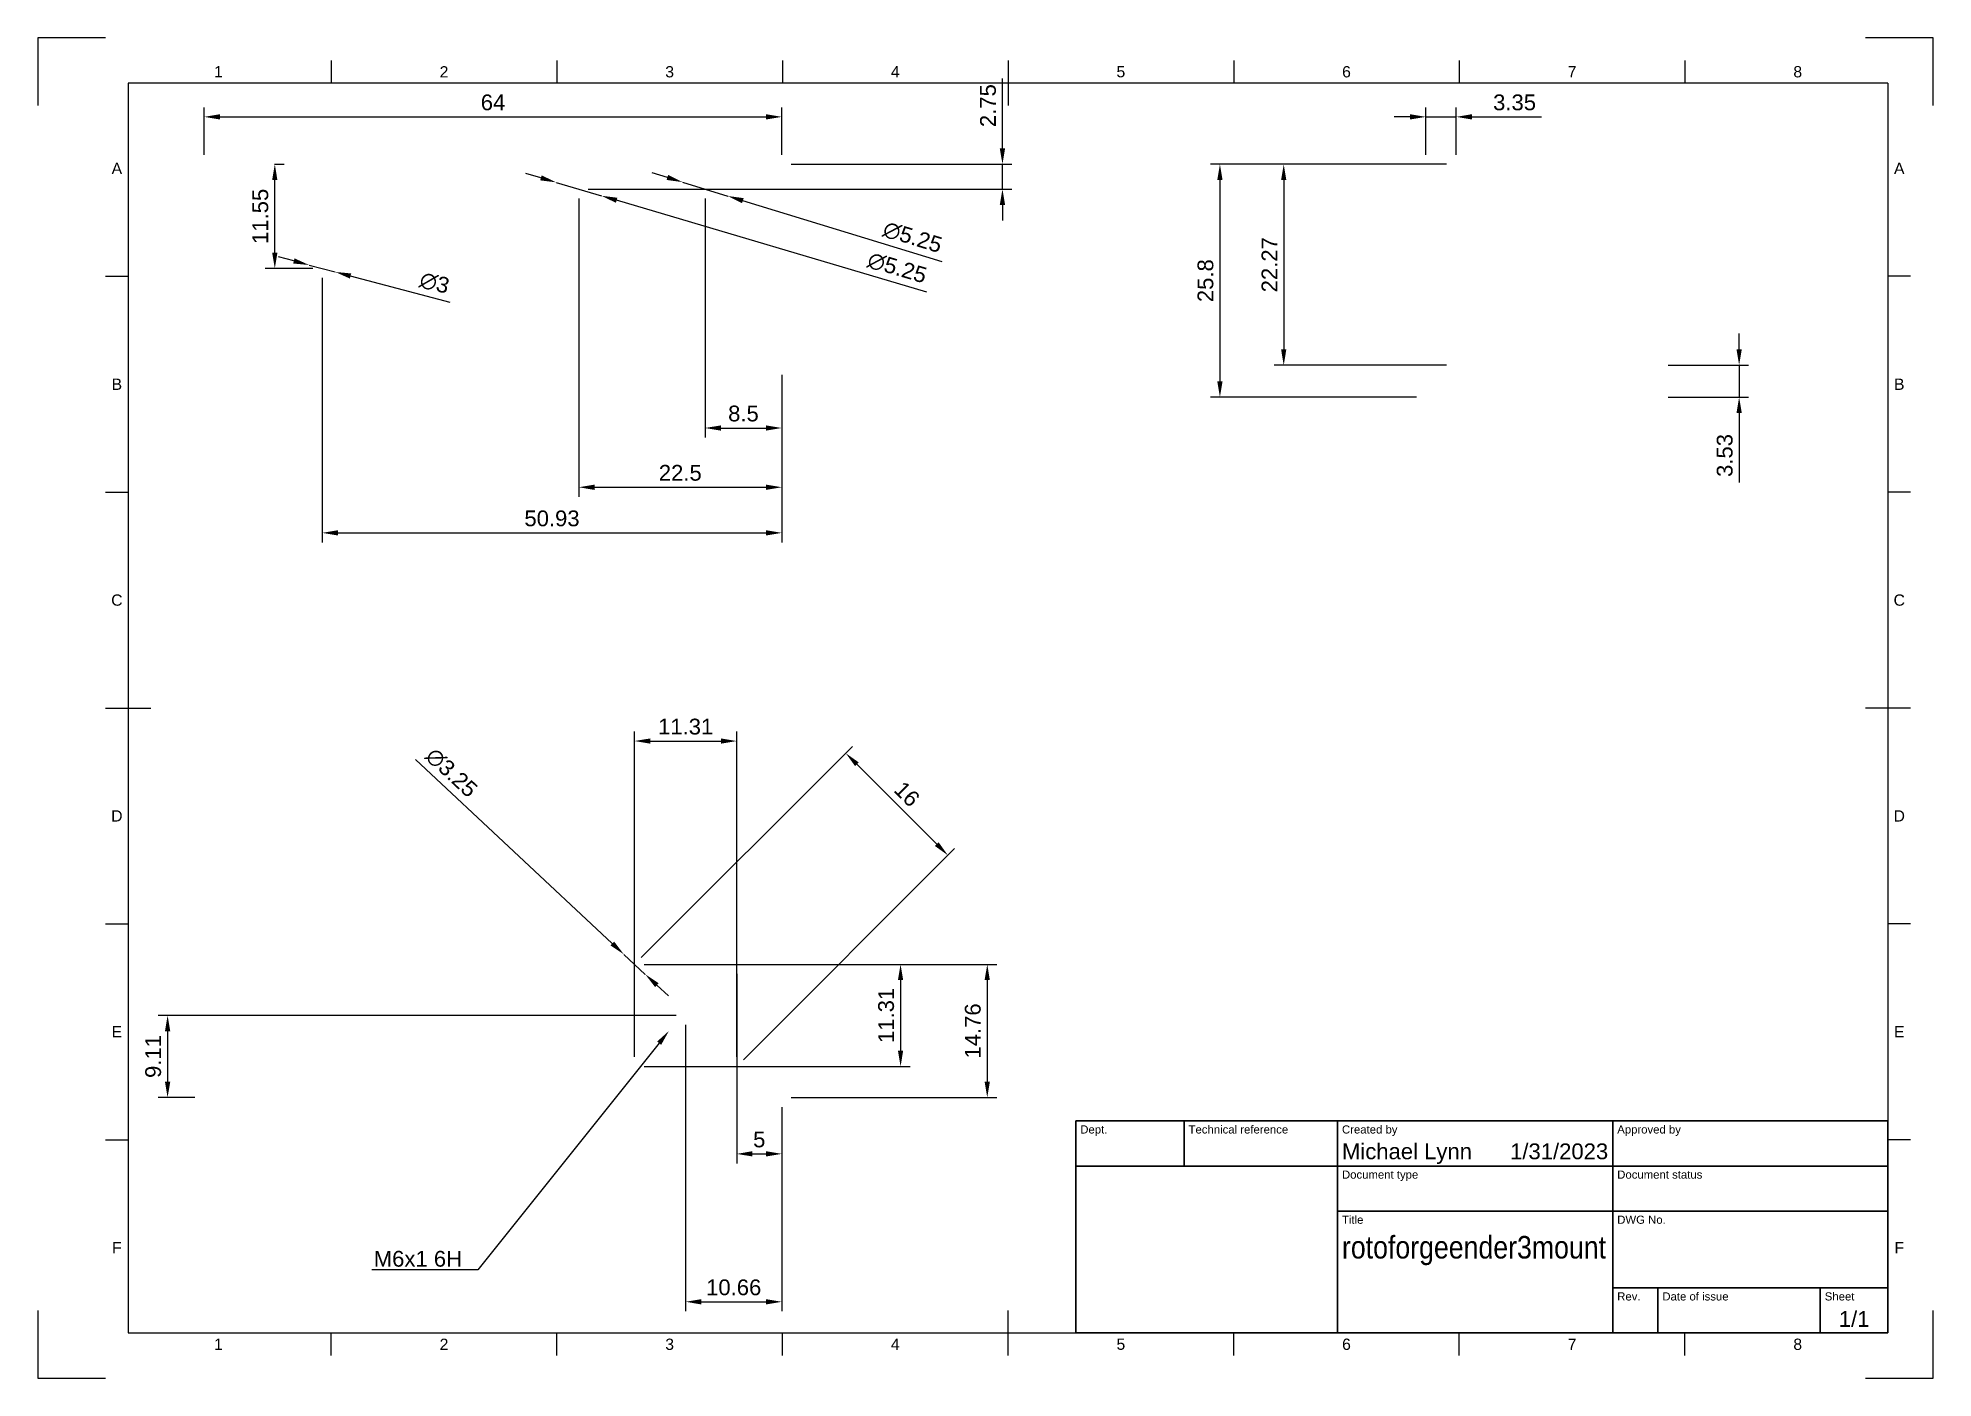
# Paper-space layout 'Sheet1' of a CAD drawing. Header units: millimetres. Extents: x 0 to 420, y 0 to 297.
import ezdxf
from ezdxf import colors
from ezdxf.entities.mleader import LeaderData, LeaderLine
from ezdxf.enums import TextEntityAlignment as Align
from ezdxf.math import Vec2, Vec3

# ---------------------------------------------------------------- set-up
doc = ezdxf.new("R2010")
doc.units = ezdxf.units.MM
doc.header["$LTSCALE"] = 0.75
for name, color, linetype, lineweight in [('BORDER', 7, 'Continuous', 25), ('FD_Dimensions', 7, 'Continuous', 25), ('Hole Notes', 7, 'Continuous', 25), ('TITLEBLOCK', 7, 'Continuous', 35)]:
    doc.layers.add(name, color=color, linetype=linetype, lineweight=lineweight)
doc.styles.add('FusionTitle', font='arial.ttf')
doc.styles.get("Standard").update_dxf_attribs({"font": 'arial.ttf'})
doc.dimstyles.new('Dim-ISO-25', dxfattribs={"dimtxt": 3.5, "dimasz": 3.5, "dimexe": 2.1, "dimexo": 2.1, "dimgap": 1.4, "dimtad": 1, "dimzin": 12, "dimdsep": 46, "dimtxsty": 'Standard', "dimcen": 0, "dimazin": 3, "dimtp": 0.1, "dimtm": 0.1, "dimtfac": 0.714286, "dimtmove": 0, "dimatfit": 3, "dimfxl": 1, "dimtzin": 12, "dimarcsym": 0})

# ---------------------------------------------------------------- blocks, each defined once
blk = doc.blocks.new('ISO_A3_SHEET')
at = {"layer": 'BORDER'}
for p, q in [((65, 292), (65, 287)), ((115, 292), (115, 287)), ((165, 292), (165, 287)), ((215, 292), (215, 282)), ((265, 292), (265, 287)), ((315, 292), (315, 287)), ((365, 292), (365, 287)), ((410, 287), (20, 287)), ((20, 287), (20, 10)), ((410, 287), (410, 10)), ((15, 244.16666), (20, 244.16666)), ((415, 244.16666), (410, 244.16666)), ((15, 196.33333), (20, 196.33333)), ((415, 196.33333), (410, 196.33333)), ((15, 148.5), (25, 148.5)), ((415, 148.5), (405, 148.5)), ((15, 100.66667), (20, 100.66667)), ((415, 100.66667), (410, 100.66667)), ((15, 52.83334), (20, 52.83334)), ((415, 52.83334), (410, 52.83334)), ((215, 5), (215, 15)), ((20, 10), (410, 10)), ((65, 5), (65, 10)), ((115, 5), (115, 10)), ((165, 5), (165, 10)), ((265, 5), (265, 10)), ((315, 5), (315, 10)), ((365, 5), (365, 10))]:
    blk.add_line(p, q, dxfattribs=at)
at = {"layer": 'Defpoints'}
for p, q in [((15, 297), (0, 297)), ((0, 297), (0, 282)), ((420, 297), (405, 297)), ((420, 282), (420, 297)), ((0, 15), (0, 0)), ((420, 0), (420, 15)), ((0, 0), (15, 0)), ((405, 0), (420, 0))]:
    blk.add_line(p, q, dxfattribs=at)
at = {"layer": 'BORDER', "style": 'FusionTitle'}
for s, p in [('1', (40, 289.5)), ('2', (90, 289.5)), ('3', (140, 289.5)), ('4', (190, 289.5)), ('5', (240, 289.5)), ('6', (290, 289.5)), ('7', (340, 289.5)), ('8', (390, 289.5)), ('A', (17.5, 268.08333)), ('A', (412.5, 268.08333)), ('B', (17.5, 220.25)), ('B', (412.5, 220.25)), ('C', (17.5, 172.41667)), ('C', (412.5, 172.41667)), ('D', (17.5, 124.58334)), ('D', (412.5, 124.58334)), ('E', (17.5, 76.75001)), ('E', (412.5, 76.75001)), ('F', (17.5, 28.91668)), ('F', (412.5, 28.91668)), ('1', (40, 7.5)), ('2', (90, 7.5)), ('3', (140, 7.5)), ('4', (190, 7.5)), ('5', (240, 7.5)), ('6', (290, 7.5)), ('7', (340, 7.5)), ('8', (390, 7.5))]:
    blk.add_text(s, height=2.5, dxfattribs=at).set_placement(p, align=Align.MIDDLE)
blk = doc.blocks.new('ISO_TITLEBLOCK')
at = {"layer": 'TITLEBLOCK'}
for p, q in [((0, 47), (-180, 47)), ((-180, 47), (-180, 0)), ((-156, 37), (-156, 47)), ((-122, 0), (-122, 47)), ((-61, 0), (-61, 47)), ((0, 0), (0, 47)), ((-180, 37), (0, 37)), ((-122, 27), (0, 27)), ((-61, 10), (0, 10)), ((-51, 0), (-51, 10)), ((-15, 0), (-15, 10)), ((-180, 0), (0, 0))]:
    blk.add_line(p, q, dxfattribs=at)
at = {"layer": 'TITLEBLOCK', "style": 'FusionTitle'}
for s, p in [('Dept.', (-179, 46)), ('Technical reference', (-155, 46)), ('Created by', (-121, 46)), ('Approved by', (-60, 46)), ('Document type', (-121, 36)), ('Document status', (-60, 36)), ('Title', (-121, 26)), ('DWG No.', (-60, 26)), ('Rev.', (-60, 9)), ('Date of issue', (-50, 9)), ('Sheet', (-14, 9))]:
    blk.add_text(s, height=1.8, dxfattribs=at).set_placement(p, align=Align.TOP_LEFT)
for tag, height, p in [('DEPT', 3.5, (-179, 42)), ('TECHNICAL_REFERENCE', 3.5, (-155, 42)), ('CREATED_BY', 3.5, (-121, 42)), ('APPROVED_BY', 3.5, (-60, 42)), ('DOCUMENT_TYPE', 3.5, (-121, 32)), ('DOCUMENT_STATUS', 3.5, (-60, 32)), ('TITLE_1', 5, (-121, 21.5)), ('TITLE_2', 5, (-121, 14)), ('TITLE_3', 5, (-121, 6.5)), ('DATE_OF_ISSUE', 3.5, (-50, 5))]:
    blk.add_attdef(tag, text='', height=height, dxfattribs=at).set_placement(p, align=Align.TOP_LEFT)
for tag, p in [('CREATED_DATE', (-62, 42)), ('APPROVED_DATE', (-0.99, 42))]:
    blk.add_attdef(tag, text='', height=3.5, dxfattribs=at).set_placement(p, align=Align.TOP_RIGHT)
for tag, height, p in [('DRAWING_NUMBER', 5, (-30.5, 19.75)), ('REV', 3.5, (-56, 4.85)), ('SHEET', 3.5, (-7.5, 4.85))]:
    blk.add_attdef(tag, text='', height=height, dxfattribs=at).set_placement(p, align=Align.TOP_CENTER)
blk = doc.blocks.new('*D30')
at = {"layer": 'Defpoints', "color": 0, "transparency": 16777216}
for p in [(114.83, 264.99), (124.9, 262.01)]:
    blk.add_point(p, dxfattribs=at)
at = {"layer": 'FD_Dimensions', "color": 0, "lineweight": -2, "transparency": 16777216}
for p, q in [((111.47, 265.99), (108.12, 266.98)), ((114.83, 264.99), (124.9, 262.01)), ((197.03, 240.65), (128.25, 261.02))]:
    blk.add_line(p, q, dxfattribs=at)
at = {"layer": 'FD_Dimensions', "color": 0, "transparency": 16777216}
for points in [[(111.64, 266.55), (111.31, 265.43), (114.83, 264.99)], [(128.42, 261.58), (128.09, 260.46), (124.9, 262.01)]]:
    blk.add_solid(points, dxfattribs=at)
at = {"layer": 'FD_Dimensions', "color": 0, "transparency": 16777216, "insert": (190.42, 246.03), "char_height": 3.5, "attachment_point": 5, "rotation": 343.5033}
blk.add_mtext('∅5.25', dxfattribs=at)
blk = doc.blocks.new('*D31')
at = {"layer": 'Defpoints', "color": 0, "transparency": 16777216}
for p in [(142.84, 265.05), (152.88, 261.96)]:
    blk.add_point(p, dxfattribs=at)
at = {"layer": 'FD_Dimensions', "color": 0, "lineweight": -2, "transparency": 16777216}
for p, q in [((139.5, 266.07), (136.15, 267.1)), ((142.84, 265.05), (152.88, 261.96)), ((200.38, 247.36), (156.23, 260.93))]:
    blk.add_line(p, q, dxfattribs=at)
at = {"layer": 'FD_Dimensions', "color": 0, "transparency": 16777216}
for points in [[(139.67, 266.63), (139.33, 265.52), (142.84, 265.05)], [(156.4, 261.49), (156.05, 260.38), (152.88, 261.96)]]:
    blk.add_solid(points, dxfattribs=at)
at = {"layer": 'FD_Dimensions', "color": 0, "transparency": 16777216, "insert": (193.83, 252.81), "char_height": 3.5, "attachment_point": 5, "rotation": 342.9174}
blk.add_mtext('∅5.25', dxfattribs=at)
blk = doc.blocks.new('*D34')
at = {"layer": 'Defpoints', "color": 0, "transparency": 16777216}
for p in [(60.1, 246.67), (65.9, 245.13)]:
    blk.add_point(p, dxfattribs=at)
at = {"layer": 'FD_Dimensions', "color": 0, "lineweight": -2, "transparency": 16777216}
for p, q in [((56.72, 247.57), (53.34, 248.47)), ((60.1, 246.67), (65.9, 245.13)), ((91.35, 238.37), (69.28, 244.23))]:
    blk.add_line(p, q, dxfattribs=at)
at = {"layer": 'FD_Dimensions', "color": 0, "transparency": 16777216}
for points in [[(56.87, 248.14), (56.57, 247.01), (60.1, 246.67)], [(69.43, 244.8), (69.13, 243.67), (65.9, 245.13)]]:
    blk.add_solid(points, dxfattribs=at)
at = {"layer": 'FD_Dimensions', "color": 0, "transparency": 16777216, "insert": (87.89, 242.69), "char_height": 3.5, "attachment_point": 5, "rotation": 345.1192}
blk.add_mtext('∅3', dxfattribs=at)
blk = doc.blocks.new('*D35')
at = {"layer": 'Defpoints', "color": 0, "transparency": 16777216}
for p in [(50.31, 269), (52.5, 269), (63, 245.9)]:
    blk.add_point(p, dxfattribs=at)
at = {"layer": 'FD_Dimensions', "color": 0, "lineweight": -2, "transparency": 16777216}
for p, q in [((52.41, 269), (54.6, 269)), ((52.5, 249.4), (52.5, 265.5)), ((60.9, 245.9), (50.4, 245.9))]:
    blk.add_line(p, q, dxfattribs=at)
at = {"layer": 'FD_Dimensions', "color": 0, "transparency": 16777216}
for points in [[(51.92, 265.5), (53.08, 265.5), (52.5, 269)], [(51.92, 249.4), (53.08, 249.4), (52.5, 245.9)]]:
    blk.add_solid(points, dxfattribs=at)
at = {"layer": 'FD_Dimensions', "color": 0, "transparency": 16777216, "insert": (49.31, 257.45), "char_height": 3.5, "attachment_point": 5, "rotation": 90}
blk.add_mtext('11.55', dxfattribs=at)
blk = doc.blocks.new('*D36')
at = {"layer": 'Defpoints', "color": 0, "transparency": 16777216}
for p in [(63, 245.9), (164.86, 224.46), (164.86, 187.31)]:
    blk.add_point(p, dxfattribs=at)
at = {"layer": 'FD_Dimensions', "color": 0, "lineweight": -2, "transparency": 16777216}
for p, q in [((63, 243.8), (63, 185.21)), ((164.86, 222.36), (164.86, 185.21)), ((66.5, 187.31), (161.36, 187.31))]:
    blk.add_line(p, q, dxfattribs=at)
at = {"layer": 'FD_Dimensions', "color": 0, "transparency": 16777216}
for points in [[(66.5, 187.9), (66.5, 186.73), (63, 187.31)], [(161.36, 187.9), (161.36, 186.73), (164.86, 187.31)]]:
    blk.add_solid(points, dxfattribs=at)
at = {"layer": 'FD_Dimensions', "color": 0, "transparency": 16777216, "insert": (113.93, 190.5), "char_height": 3.5, "attachment_point": 5}
blk.add_mtext('50.93', dxfattribs=at)
blk = doc.blocks.new('*D37')
at = {"layer": 'Defpoints', "color": 0, "transparency": 16777216}
for p in [(164.86, 269), (213.76, 269), (119.86, 263.5)]:
    blk.add_point(p, dxfattribs=at)
at = {"layer": 'FD_Dimensions', "color": 0, "lineweight": -2, "transparency": 16777216}
for p, q in [((213.76, 272.5), (213.76, 287.98)), ((166.96, 269), (215.86, 269)), ((213.76, 263.5), (213.76, 269)), ((121.96, 263.5), (215.86, 263.5)), ((213.76, 260), (213.76, 256.5))]:
    blk.add_line(p, q, dxfattribs=at)
at = {"layer": 'FD_Dimensions', "color": 0, "transparency": 16777216}
for points in [[(213.17, 272.5), (214.34, 272.5), (213.76, 269)], [(213.17, 260), (214.34, 260), (213.76, 263.5)]]:
    blk.add_solid(points, dxfattribs=at)
at = {"layer": 'FD_Dimensions', "color": 0, "transparency": 16777216, "insert": (210.57, 281.99), "char_height": 3.5, "attachment_point": 5, "rotation": 90}
blk.add_mtext('2.75', dxfattribs=at)
blk = doc.blocks.new('*D38')
at = {"layer": 'Defpoints', "color": 0, "transparency": 16777216}
for p in [(119.86, 263.5), (164.86, 224.46), (164.86, 197.42)]:
    blk.add_point(p, dxfattribs=at)
at = {"layer": 'FD_Dimensions', "color": 0, "lineweight": -2, "transparency": 16777216}
for p, q in [((119.86, 261.4), (119.86, 195.32)), ((164.86, 222.36), (164.86, 195.32)), ((123.36, 197.42), (161.36, 197.42))]:
    blk.add_line(p, q, dxfattribs=at)
at = {"layer": 'FD_Dimensions', "color": 0, "transparency": 16777216}
for points in [[(123.36, 198), (123.36, 196.83), (119.86, 197.42)], [(161.36, 198), (161.36, 196.83), (164.86, 197.42)]]:
    blk.add_solid(points, dxfattribs=at)
at = {"layer": 'FD_Dimensions', "color": 0, "transparency": 16777216, "insert": (142.36, 200.6), "char_height": 3.5, "attachment_point": 5}
blk.add_mtext('22.5', dxfattribs=at)
blk = doc.blocks.new('*D39')
at = {"layer": 'Defpoints', "color": 0, "transparency": 16777216}
for p in [(147.86, 263.5), (164.86, 224.46), (164.86, 210.55)]:
    blk.add_point(p, dxfattribs=at)
at = {"layer": 'FD_Dimensions', "color": 0, "lineweight": -2, "transparency": 16777216}
for p, q in [((147.86, 261.4), (147.86, 208.45)), ((164.86, 222.36), (164.86, 208.45)), ((151.36, 210.55), (161.36, 210.55))]:
    blk.add_line(p, q, dxfattribs=at)
at = {"layer": 'FD_Dimensions', "color": 0, "transparency": 16777216}
for points in [[(151.36, 211.13), (151.36, 209.97), (147.86, 210.55)], [(161.36, 211.13), (161.36, 209.97), (164.86, 210.55)]]:
    blk.add_solid(points, dxfattribs=at)
at = {"layer": 'FD_Dimensions', "color": 0, "transparency": 16777216, "insert": (156.36, 213.74), "char_height": 3.5, "attachment_point": 5}
blk.add_mtext('8.5', dxfattribs=at)
blk = doc.blocks.new('*D41')
at = {"layer": 'Defpoints', "color": 0, "transparency": 16777216}
for p in [(154.86, 141.18), (132.23, 69.07), (154.86, 69.07)]:
    blk.add_point(p, dxfattribs=at)
at = {"layer": 'FD_Dimensions', "color": 0, "lineweight": -2, "transparency": 16777216}
for p, q in [((132.23, 71.17), (132.23, 143.28)), ((154.86, 71.17), (154.86, 143.28)), ((135.73, 141.18), (151.36, 141.18))]:
    blk.add_line(p, q, dxfattribs=at)
at = {"layer": 'FD_Dimensions', "color": 0, "transparency": 16777216}
for points in [[(135.73, 141.76), (135.73, 140.59), (132.23, 141.18)], [(151.36, 141.76), (151.36, 140.59), (154.86, 141.18)]]:
    blk.add_solid(points, dxfattribs=at)
at = {"layer": 'FD_Dimensions', "color": 0, "transparency": 16777216, "insert": (143.55, 144.36), "char_height": 3.5, "attachment_point": 5}
blk.add_mtext('11.31', dxfattribs=at)
blk = doc.blocks.new('*D42')
at = {"layer": 'Defpoints', "color": 0, "transparency": 16777216}
for p in [(132.23, 91.69), (132.23, 69.07), (191.18, 69.07)]:
    blk.add_point(p, dxfattribs=at)
at = {"layer": 'FD_Dimensions', "color": 0, "lineweight": -2, "transparency": 16777216}
for p, q in [((134.33, 91.69), (193.28, 91.69)), ((191.18, 88.19), (191.18, 72.57)), ((134.33, 69.07), (193.28, 69.07))]:
    blk.add_line(p, q, dxfattribs=at)
at = {"layer": 'FD_Dimensions', "color": 0, "transparency": 16777216}
for points in [[(190.59, 88.19), (191.76, 88.19), (191.18, 91.69)], [(190.59, 72.57), (191.76, 72.57), (191.18, 69.07)]]:
    blk.add_solid(points, dxfattribs=at)
at = {"layer": 'FD_Dimensions', "color": 0, "transparency": 16777216, "insert": (187.99, 80.38), "char_height": 3.5, "attachment_point": 5, "rotation": 90}
blk.add_mtext('11.31', dxfattribs=at)
blk = doc.blocks.new('*D43')
at = {"layer": 'Defpoints', "color": 0, "transparency": 16777216}
for p in [(201.66, 115.87), (132.23, 91.69), (154.86, 69.07)]:
    blk.add_point(p, dxfattribs=at)
at = {"layer": 'FD_Dimensions', "color": 0, "lineweight": -2, "transparency": 16777216}
for p, q in [((133.72, 93.18), (180.52, 139.98)), ((181.51, 136.02), (199.19, 118.34)), ((156.35, 70.55), (203.15, 117.35))]:
    blk.add_line(p, q, dxfattribs=at)
at = {"layer": 'FD_Dimensions', "color": 0, "transparency": 16777216}
for points in [[(181.92, 136.43), (181.1, 135.61), (179.03, 138.49)], [(199.6, 118.75), (198.77, 117.93), (201.66, 115.87)]]:
    blk.add_solid(points, dxfattribs=at)
at = {"layer": 'FD_Dimensions', "color": 0, "transparency": 16777216, "insert": (192.6, 129.43), "char_height": 3.5, "attachment_point": 5, "rotation": 315}
blk.add_mtext('16', dxfattribs=at)
blk = doc.blocks.new('*D44')
at = {"layer": 'Defpoints', "color": 0, "transparency": 16777216}
for p in [(143.55, 80.38), (164.86, 62.17), (164.86, 16.91)]:
    blk.add_point(p, dxfattribs=at)
at = {"layer": 'FD_Dimensions', "color": 0, "lineweight": -2, "transparency": 16777216}
for p, q in [((143.55, 78.28), (143.55, 14.81)), ((164.86, 60.07), (164.86, 14.81)), ((147.05, 16.91), (161.36, 16.91))]:
    blk.add_line(p, q, dxfattribs=at)
at = {"layer": 'FD_Dimensions', "color": 0, "transparency": 16777216}
for points in [[(147.05, 17.49), (147.05, 16.32), (143.55, 16.91)], [(161.36, 17.49), (161.36, 16.32), (164.86, 16.91)]]:
    blk.add_solid(points, dxfattribs=at)
at = {"layer": 'FD_Dimensions', "color": 0, "transparency": 16777216, "insert": (154.2, 20.09), "char_height": 3.5, "attachment_point": 5}
blk.add_mtext('10.66', dxfattribs=at)
blk = doc.blocks.new('*D45')
at = {"layer": 'Defpoints', "color": 0, "transparency": 16777216}
for p in [(143.55, 80.38), (28.74, 62.17), (36.86, 62.17)]:
    blk.add_point(p, dxfattribs=at)
at = {"layer": 'FD_Dimensions', "color": 0, "lineweight": -2, "transparency": 16777216}
for p, q in [((141.45, 80.38), (26.64, 80.38)), ((28.74, 76.88), (28.74, 65.67)), ((34.76, 62.17), (26.64, 62.17))]:
    blk.add_line(p, q, dxfattribs=at)
at = {"layer": 'FD_Dimensions', "color": 0, "transparency": 16777216}
for points in [[(28.16, 76.88), (29.33, 76.88), (28.74, 80.38)], [(28.16, 65.67), (29.33, 65.67), (28.74, 62.17)]]:
    blk.add_solid(points, dxfattribs=at)
at = {"layer": 'FD_Dimensions', "color": 0, "transparency": 16777216, "insert": (25.56, 71.27), "char_height": 3.5, "attachment_point": 5, "rotation": 90}
blk.add_mtext('9.11', dxfattribs=at)
blk = doc.blocks.new('*D46')
at = {"layer": 'Defpoints', "color": 0, "transparency": 16777216}
for p in [(154.86, 91.69), (164.86, 62.17), (164.86, 49.69)]:
    blk.add_point(p, dxfattribs=at)
at = {"layer": 'FD_Dimensions', "color": 0, "lineweight": -2, "transparency": 16777216}
for p, q in [((154.86, 89.59), (154.86, 47.59)), ((164.86, 60.07), (164.86, 47.59)), ((158.36, 49.69), (161.36, 49.69))]:
    blk.add_line(p, q, dxfattribs=at)
at = {"layer": 'FD_Dimensions', "color": 0, "transparency": 16777216}
for points in [[(158.36, 50.28), (158.36, 49.11), (154.86, 49.69)], [(161.36, 50.28), (161.36, 49.11), (164.86, 49.69)]]:
    blk.add_solid(points, dxfattribs=at)
at = {"layer": 'FD_Dimensions', "color": 0, "transparency": 16777216, "insert": (159.86, 52.87), "char_height": 3.5, "attachment_point": 5}
blk.add_mtext('5', dxfattribs=at)
blk = doc.blocks.new('*D47')
at = {"layer": 'Defpoints', "color": 0, "transparency": 16777216}
for p in [(154.86, 91.69), (164.86, 62.17), (210.39, 62.17)]:
    blk.add_point(p, dxfattribs=at)
at = {"layer": 'FD_Dimensions', "color": 0, "lineweight": -2, "transparency": 16777216}
for p, q in [((156.96, 91.69), (212.49, 91.69)), ((210.39, 88.19), (210.39, 65.67)), ((166.96, 62.17), (212.49, 62.17))]:
    blk.add_line(p, q, dxfattribs=at)
at = {"layer": 'FD_Dimensions', "color": 0, "transparency": 16777216}
for points in [[(209.8, 88.19), (210.97, 88.19), (210.39, 91.69)], [(209.8, 65.67), (210.97, 65.67), (210.39, 62.17)]]:
    blk.add_solid(points, dxfattribs=at)
at = {"layer": 'FD_Dimensions', "color": 0, "transparency": 16777216, "insert": (207.2, 76.93), "char_height": 3.5, "attachment_point": 5, "rotation": 90}
blk.add_mtext('14.76', dxfattribs=at)
blk = doc.blocks.new('*D48')
at = {"layer": 'Defpoints', "color": 0, "transparency": 16777216}
for p in [(129.86, 93.91), (134.61, 89.47)]:
    blk.add_point(p, dxfattribs=at)
at = {"layer": 'FD_Dimensions', "color": 0, "lineweight": -2, "transparency": 16777216}
for p, q in [((83.66, 137.12), (127.3, 96.3)), ((134.61, 89.47), (129.86, 93.91)), ((137.16, 87.08), (139.72, 84.69))]:
    blk.add_line(p, q, dxfattribs=at)
at = {"layer": 'FD_Dimensions', "color": 0, "transparency": 16777216}
for points in [[(127.7, 96.73), (126.91, 95.88), (129.86, 93.91)], [(137.56, 87.51), (136.77, 86.66), (134.61, 89.47)]]:
    blk.add_solid(points, dxfattribs=at)
at = {"layer": 'FD_Dimensions', "color": 0, "transparency": 16777216, "insert": (91.65, 134.15), "char_height": 3.5, "attachment_point": 5, "rotation": 316.919}
blk.add_mtext('∅3.25', dxfattribs=at)
blk = doc.blocks.new('*D49')
at = {"layer": 'Defpoints', "color": 0, "transparency": 16777216}
for p in [(359.19, 224.46), (359.19, 217.4), (377.02, 217.4)]:
    blk.add_point(p, dxfattribs=at)
at = {"layer": 'FD_Dimensions', "color": 0, "lineweight": -2, "transparency": 16777216}
for p, q in [((377.02, 227.96), (377.02, 231.46)), ((361.29, 224.46), (379.12, 224.46)), ((377.02, 224.46), (377.02, 217.4)), ((361.29, 217.4), (379.12, 217.4)), ((377.02, 213.9), (377.02, 198.51))]:
    blk.add_line(p, q, dxfattribs=at)
at = {"layer": 'FD_Dimensions', "color": 0, "transparency": 16777216}
for points in [[(376.44, 227.96), (377.6, 227.96), (377.02, 224.46)], [(376.44, 213.9), (377.6, 213.9), (377.02, 217.4)]]:
    blk.add_solid(points, dxfattribs=at)
at = {"layer": 'FD_Dimensions', "color": 0, "transparency": 16777216, "insert": (373.83, 204.46), "char_height": 3.5, "attachment_point": 5, "rotation": 90}
blk.add_mtext('3.53', dxfattribs=at)
blk = doc.blocks.new('*D50')
at = {"layer": 'Defpoints', "color": 0, "transparency": 16777216}
for p in [(314.29, 279.5), (307.59, 269), (314.29, 269)]:
    blk.add_point(p, dxfattribs=at)
at = {"layer": 'FD_Dimensions', "color": 0, "lineweight": -2, "transparency": 16777216}
for p, q in [((307.59, 271.1), (307.59, 281.6)), ((314.29, 271.1), (314.29, 281.6)), ((304.09, 279.5), (300.59, 279.5)), ((307.59, 279.5), (314.29, 279.5)), ((317.79, 279.5), (333.2, 279.5))]:
    blk.add_line(p, q, dxfattribs=at)
at = {"layer": 'FD_Dimensions', "color": 0, "transparency": 16777216}
for points in [[(304.09, 280.09), (304.09, 278.92), (307.59, 279.5)], [(317.79, 280.09), (317.79, 278.92), (314.29, 279.5)]]:
    blk.add_solid(points, dxfattribs=at)
at = {"layer": 'FD_Dimensions', "color": 0, "transparency": 16777216, "insert": (327.25, 282.69), "char_height": 3.5, "attachment_point": 5}
blk.add_mtext('3.35', dxfattribs=at)
blk = doc.blocks.new('*D51')
at = {"layer": 'Defpoints', "color": 0, "transparency": 16777216}
for p in [(307.59, 269), (276.09, 224.46), (314.29, 224.46)]:
    blk.add_point(p, dxfattribs=at)
at = {"layer": 'FD_Dimensions', "color": 0, "lineweight": -2, "transparency": 16777216}
for p, q in [((305.49, 269), (273.99, 269)), ((276.09, 265.5), (276.09, 227.96)), ((312.19, 224.46), (273.99, 224.46))]:
    blk.add_line(p, q, dxfattribs=at)
at = {"layer": 'FD_Dimensions', "color": 0, "transparency": 16777216}
for points in [[(275.51, 265.5), (276.67, 265.5), (276.09, 269)], [(275.51, 227.96), (276.67, 227.96), (276.09, 224.46)]]:
    blk.add_solid(points, dxfattribs=at)
at = {"layer": 'FD_Dimensions', "color": 0, "transparency": 16777216, "insert": (272.93, 246.73), "char_height": 3.5, "attachment_point": 5, "rotation": 90}
blk.add_mtext('22.27', dxfattribs=at)
blk = doc.blocks.new('*D52')
at = {"layer": 'Defpoints', "color": 0, "transparency": 16777216}
for p in [(314.29, 269), (261.95, 217.4), (307.59, 217.4)]:
    blk.add_point(p, dxfattribs=at)
at = {"layer": 'FD_Dimensions', "color": 0, "lineweight": -2, "transparency": 16777216}
for p, q in [((312.19, 269), (259.85, 269)), ((261.95, 265.5), (261.95, 220.9)), ((305.49, 217.4), (259.85, 217.4))]:
    blk.add_line(p, q, dxfattribs=at)
at = {"layer": 'FD_Dimensions', "color": 0, "transparency": 16777216}
for points in [[(261.36, 265.5), (262.53, 265.5), (261.95, 269)], [(261.36, 220.9), (262.53, 220.9), (261.95, 217.4)]]:
    blk.add_solid(points, dxfattribs=at)
at = {"layer": 'FD_Dimensions', "color": 0, "transparency": 16777216, "insert": (258.76, 243.2), "char_height": 3.5, "attachment_point": 5, "rotation": 90}
blk.add_mtext('25.8', dxfattribs=at)
blk = doc.blocks.new('*D53')
at = {"layer": 'Defpoints', "color": 0, "transparency": 16777216}
for p in [(164.86, 279.5), (36.86, 269), (164.86, 269)]:
    blk.add_point(p, dxfattribs=at)
at = {"layer": 'FD_Dimensions', "color": 0, "lineweight": -2, "transparency": 16777216}
for p, q in [((36.86, 271.1), (36.86, 281.6)), ((164.86, 271.1), (164.86, 281.6)), ((40.36, 279.5), (161.36, 279.5))]:
    blk.add_line(p, q, dxfattribs=at)
at = {"layer": 'FD_Dimensions', "color": 0, "transparency": 16777216}
for points in [[(40.36, 280.09), (40.36, 278.92), (36.86, 279.5)], [(161.36, 280.09), (161.36, 278.92), (164.86, 279.5)]]:
    blk.add_solid(points, dxfattribs=at)
at = {"layer": 'FD_Dimensions', "color": 0, "transparency": 16777216, "insert": (100.86, 282.69), "char_height": 3.5, "attachment_point": 5}
blk.add_mtext('64', dxfattribs=at)

psp = doc.layouts.new('Sheet1')

# ---------------------------------------------------------------- block references
at = {"layer": 'BORDER'}
psp.add_blockref('ISO_A3_SHEET', (0, 0), dxfattribs=at)
at = {"layer": 'TITLEBLOCK'}
ref = psp.add_blockref('ISO_TITLEBLOCK', (410, 10), dxfattribs=at)
ref.add_attrib('CREATED_DATE', '1/31/2023', dxfattribs={"height": 3.5, "style": 'FusionTitle'}).set_placement((348, 52), align=Align.TOP_RIGHT)
ref.add_attrib('SHEET', '1/1', dxfattribs={"height": 3.5, "style": 'FusionTitle'}).set_placement((402.5, 14.85), align=Align.TOP_CENTER)
ref.add_attrib('TITLE_1', 'rotoforgeender3mount', dxfattribs={"height": 5, "style": 'FusionTitle', "width": 0.846645}).set_placement((289, 31.5), align=Align.TOP_LEFT)
ref.add_attrib('CREATED_BY', 'Michael Lynn', dxfattribs={"height": 3.5, "style": 'FusionTitle'}).set_placement((289, 52), align=Align.TOP_LEFT)

# ---------------------------------------------------------------- dimensions: what is measured, and where the dimension line sits
at = {"layer": 'FD_Dimensions'}
for base, p1, p2, angle, picture, middle in [((213.755, 269.003), (119.861, 263.503), (164.861, 269.003), 270, '*D37', (210.568, 281.992)), ((52.501, 269.003), (63.001, 245.903), (50.312, 269.003), 270, '*D35', (49.314, 257.453)), ((261.946, 217.403), (314.289, 269.003), (307.589, 217.403), 90, '*D52', (258.759, 243.203)), ((276.089, 224.463), (307.589, 269.003), (314.289, 224.463), 270, '*D51', (272.932, 246.733)), ((164.861, 197.417), (119.861, 263.503), (164.861, 224.463), 180, '*D38', (142.361, 200.604)), ((164.861, 210.552), (147.861, 263.503), (164.861, 224.463), 180, '*D39', (156.361, 213.739)), ((164.861, 187.314), (63.001, 245.903), (164.861, 224.463), 180, '*D36', (113.931, 190.502)), ((377.021, 217.403), (359.189, 224.463), (359.189, 217.403), 270, '*D49', (373.833, 204.458)), ((210.385, 62.165), (154.861, 91.693), (164.861, 62.165), 270, '*D47', (207.198, 76.929)), ((28.744, 62.165), (143.547, 80.379), (36.861, 62.165), 270, '*D45', (25.557, 71.272))]:
    dim = psp.add_linear_dim(base=base, p1=p1, p2=p2, angle=angle, dimstyle='Dim-ISO-25', override={"dimlfac": -0.5, "dimclrd": 0, "dimclre": 0}, dxfattribs=at)
    dim.commit()
    dim.dimension.update_dxf_attribs({"geometry": picture, "text_midpoint": middle})
for p1, p2, distance, picture, middle in [((36.861, 269.003), (164.861, 269.003), 10.5, '*D53', (100.861, 282.69)), ((307.589, 269.003), (314.289, 269.003), 10.5, '*D50', (327.247, 282.691)), ((132.234, 69.065), (154.861, 69.065), 72.111, '*D41', (143.547, 144.364)), ((132.234, 91.693), (154.861, 69.065), 66.186, '*D43', (192.601, 129.433)), ((132.234, 91.693), (132.234, 69.065), 58.943, '*D42', (187.988, 80.379))]:
    dim = psp.add_aligned_dim(p1=p1, p2=p2, distance=distance, dimstyle='Dim-ISO-25', override={"dimlfac": -0.5, "dimclrd": 0, "dimclre": 0}, dxfattribs=at)
    dim.commit()
    dim.dimension.update_dxf_attribs({"geometry": picture, "text_midpoint": middle})
for p1, p2, override, picture, middle in [((114.827, 264.994), (124.895, 262.012), {"dimlfac": -0.5, "dimclrd": 0, "dimclre": 0}, '*D30', (189.491, 242.882)), ((142.843, 265.045), (152.88, 261.961), {"dimlfac": -0.5}, '*D31', (192.861, 249.674)), ((60.102, 246.673), (65.901, 245.133), {"dimlfac": -0.5, "dimclrd": 0, "dimclre": 0}, '*D34', (87.044, 239.514)), ((134.608, 89.473), (129.86, 93.912), {"dimlfac": -0.5}, '*D48', (89.403, 131.746))]:
    dim = psp.add_diameter_dim_2p(p1=p1, p2=p2, dimstyle='Dim-ISO-25', override=override, dxfattribs=at)
    dim.commit()
    dim.dimension.update_dxf_attribs({"geometry": picture, "text_midpoint": middle, "dimtype": 163})
for base, p1, picture, middle in [((164.861, 49.693), (154.861, 91.693), '*D46', (159.861, 52.872)), ((164.861, 16.906), (143.547, 80.379), '*D44', (154.204, 20.093))]:
    dim = psp.add_linear_dim(base=base, p1=p1, p2=(164.861, 62.165), dimstyle='Dim-ISO-25', override={"dimlfac": -0.5, "dimclrd": 0, "dimclre": 0}, dxfattribs=at)
    dim.commit()
    dim.dimension.update_dxf_attribs({"geometry": picture, "text_midpoint": middle})

# ---------------------------------------------------------------- leaders
at = {"layer": 'Hole Notes'}
ml = psp.add_multileader_mtext('Standard', dxfattribs=at)
ml.set_content(' M6x1 6H', color=256)
ml.set_leader_properties()
ml.build(insert=Vec2(0, 0))
ml.multileader.update_dxf_attribs({"text_left_attachment_type": 5, "text_right_attachment_type": 5, "dogleg_length": 3.5, "arrow_head_size": 3.5})
ctx = ml.context
ctx.base_point, ctx.char_height, ctx.arrow_head_size, ctx.landing_gap_size, ctx.plane_origin = Vec3(73.461, 23.978), 3.5, 3.5, 0, Vec3(147.399, 77.161)
ctx.left_attachment, ctx.right_attachment, ctx.text_align_type = 5, 5, 2
notes = []
notes.append((ctx, [(0, (1, 1, 0), (97.491, 23.978), (-1, 0), 3.5, [(0, [(139.859, 76.952)], 0, [])])]))
ctx.mtext.insert, ctx.mtext.alignment, ctx.mtext.flow_direction = Vec3(93.991, 28.192), 3, 5
for ctx, leaders in notes:
    for number, flags, end, landing, length, lines in leaders:
        leader = LeaderData()
        leader.index, (leader.has_last_leader_line, leader.has_dogleg_vector, leader.attachment_direction) = number, flags
        leader.last_leader_point, leader.dogleg_vector, leader.dogleg_length = Vec3(end), Vec3(landing), length
        for number, points, colour, breaks in lines:
            line = LeaderLine()
            line.index, line.vertices, line.color, line.breaks = number, Vec3.list(points), colors.encode_raw_color(colour), breaks
            leader.lines.append(line)
        ctx.leaders.append(leader)

doc.saveas('drawing.dxf')
